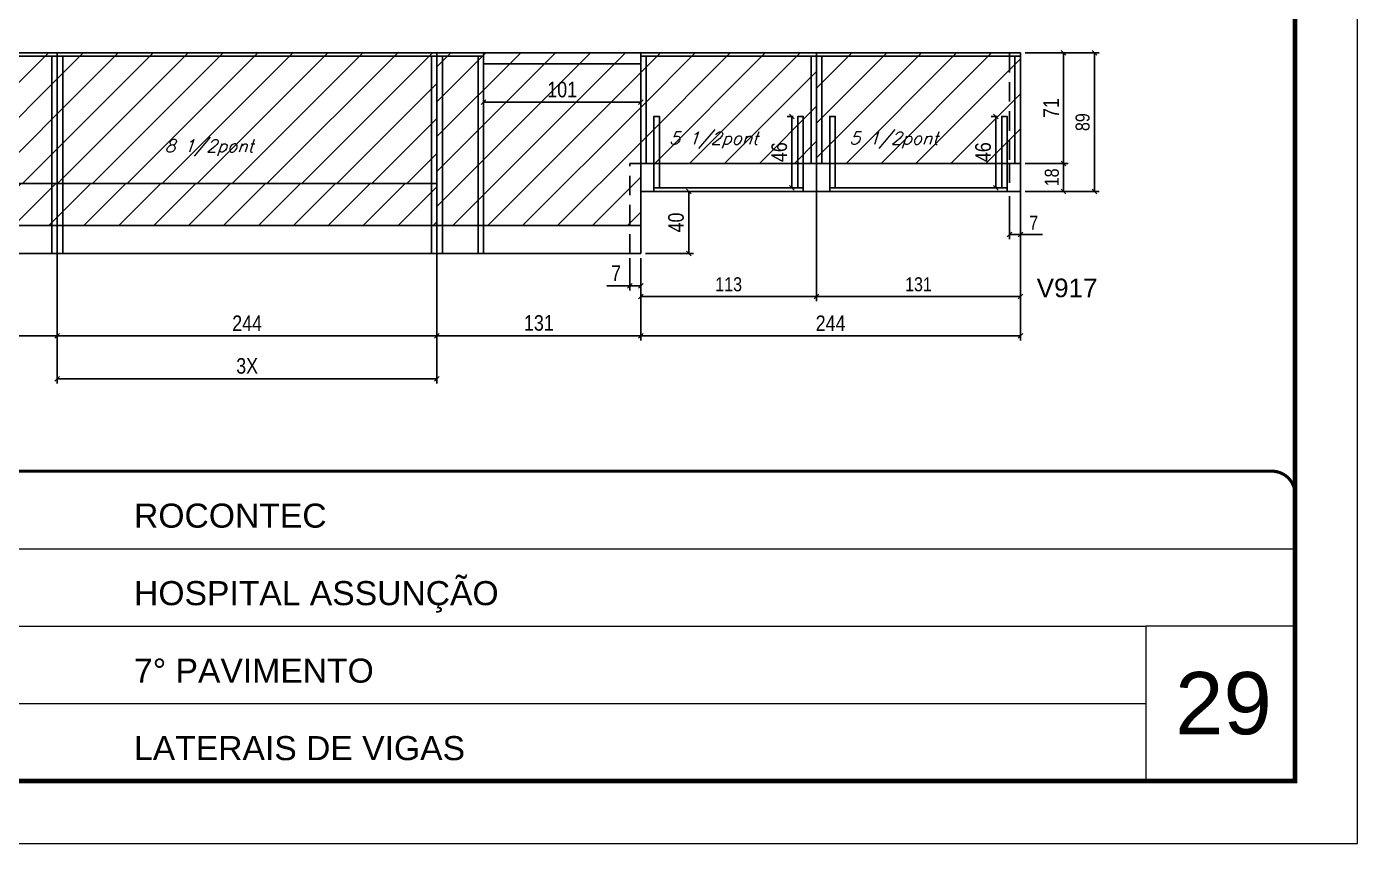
# Model space of a CAD drawing. Extents: x -20960 to -5926, y -2106 to 21915.
# Drawn here: x -11577 to -10722, y 12825 to 13350 of the extents above; entities that cross this region are included whole.
import ezdxf

# ---------------------------------------------------------------- set-up
doc = ezdxf.new("R2010")
doc.units = 0
for name, pattern in [('CONTINUO', [0]), ('DASHED', [0.75, 0.5, -0.25]), ('HIDDEN', [0.375, 0.25, -0.125])]:
    doc.linetypes.add(name, pattern=pattern)
for name, color, linetype in [('5', 5, 'Continuous'), ('COTA', 241, 'Continuous'), ('Painéis', 200, 'Continuous'), ('Reaproveitamento', 251, 'Continuous'), ('SARR_2.2x7', 40, 'Continuous'), ('SARR_3.5x7', 81, 'Continuous'), ('texto', 7, 'Continuous')]:
    doc.layers.add(name, color=color, linetype=linetype)
for name, color, linetype, lineweight in [('CARIMBO', 255, 'Continuous', 9), ('Folhas', 255, 'Continuous', 9), ('SARRAFO DE PRESSAO', 251, 'DASHED', 9)]:
    doc.layers.add(name, color=color, linetype=linetype, lineweight=lineweight)
doc.styles.add('ARIAL', font='arial.ttf')
doc.styles.add('COTA TECNICA', font='techl___.ttf', dxfattribs={"height": 10})
doc.styles.add('COTA TECNICA-50', font='techl___.ttf', dxfattribs={"height": 9})
doc.styles.add('Romans', font='romans.shx')
doc.styles.get("Standard").update_dxf_attribs({"font": 'arial.ttf'})
doc.dimstyles.new('COTA PAINEL-50', dxfattribs={"dimtxt": 9, "dimasz": 3, "dimexe": 3, "dimexo": 3, "dimgap": 3, "dimtad": 1, "dimdec": 1, "dimzin": 12, "dimdsep": 46, "dimtxsty": 'COTA TECNICA-50', "dimblk1": 'OBLIQUE', "dimblk2": 'OBLIQUE', "dimsah": 1, "dimcen": 0.9, "dimclrd": 4, "dimclre": 4, "dimclrt": 240, "dimadec": 1, "dimazin": 3, "dimtfac": 1, "dimtdec": 1, "dimtmove": 0, "dimatfit": 3, "dimfxl": 1, "dimtolj": 1, "dimtzin": 12, "dimarcsym": 0})
doc.dimstyles.new('PAINEL', dxfattribs={"dimtxt": 10, "dimasz": 3, "dimexe": 3, "dimexo": 3, "dimgap": 3, "dimtad": 1, "dimdec": 1, "dimzin": 12, "dimdsep": 46, "dimtxsty": 'COTA TECNICA', "dimblk1": 'OBLIQUE', "dimblk2": 'OBLIQUE', "dimsah": 1, "dimcen": 0.9, "dimclrd": 4, "dimclre": 4, "dimclrt": 240, "dimadec": 1, "dimazin": 3, "dimtfac": 1, "dimtdec": 1, "dimtmove": 0, "dimatfit": 3, "dimfxl": 1, "dimtolj": 1, "dimtzin": 12, "dimarcsym": 0})
pattern_1 = [(45, (-1530.62, -3462.31), (-11.22532, 11.22532), [])]
pattern_2 = [(45, (-3156.5, -1148.575), (-11.22532, 11.22532), [])]

# ---------------------------------------------------------------- blocks, each defined once
blk = doc.blocks.new('9999999999')
at = {"color": 30, "linetype": 'CONTINUO'}
for p, q in [((98564.56, 34379.64), (99583.98, 34379.64)), ((98564.56, 34329.83), (99487.98, 34329.83)), ((99583.98, 34329.83), (99487.98, 34329.83)), ((99487.98, 34329.83), (99487.98, 34230.21)), ((98564.56, 34280.02), (99487.98, 34280.02))]:
    blk.add_line(p, q, dxfattribs=at)
at = {"color": 30, "linetype": 'CONTINUO', "const_width": 2}
blk.add_lwpolyline([(99583.98, 34230.21), (99583.98, 34414.45, 0.414214), (99568.98, 34429.45), (98228.98, 34429.45, 0.414214), (98213.98, 34414.45), (98213.98, 34245.21, 0.414214), (98228.98, 34230.21), (99583.98, 34230.21)], format="xyb", dxfattribs=at)
at = {"layer": 'Folhas'}
blk.add_lwpolyline([(98138.98, 34190.21), (99623.98, 34190.21), (99623.98, 35240.21), (98138.98, 35240.21)], close=True, dxfattribs=at)
at = {"layer": 'Folhas', "color": 30, "const_width": 3}
blk.add_lwpolyline([(98213.98, 34230.21), (99583.98, 34230.21), (99583.98, 35200.21), (98213.98, 35200.21)], close=True, dxfattribs=at)
at = {"color": 7, "linetype": 'Continuous', "ltscale": 5, "style": 'ARIAL'}
for s, height, p in [('ROCONTEC', 15.483, (98837.68, 34393.13)), ('HOSPITAL ASSUNÇÃO', 15.4829, (98837.68, 34343.32)), ('7° PAVIMENTO', 15.4829, (98837.68, 34293.51)), ('LATERAIS DE VIGAS', 15.4829, (98837.68, 34243.7))]:
    blk.add_text(s, height=height, dxfattribs=at).set_placement(p)
blk = doc.blocks.new('_Oblique')
at = {"color": 0, "linetype": 'ByBlock', "lineweight": -2}
blk.add_line((-0.5, -0.5), (0.5, 0.5), dxfattribs=at)
blk = doc.blocks.new('*D850')
at = {"layer": 'COTA', "color": 4, "lineweight": -2, "ltscale": 25, "transparency": 16777216}
for p, q in [((-11557.62, 13219.47), (-11557.62, 13121.01)), ((-11313.62, 13219.47), (-11313.62, 13121.01)), ((-11557.62, 13124.01), (-11313.62, 13124.01))]:
    blk.add_line(p, q, dxfattribs=at)
at = {"layer": 'Defpoints', "color": 0, "ltscale": 25, "transparency": 16777216}
for p in [(-11557.62, 13222.47), (-11313.62, 13222.47), (-11313.62, 13124.01)]:
    blk.add_point(p, dxfattribs=at)
at = {"layer": 'COTA', "color": 4, "lineweight": -2, "ltscale": 25, "transparency": 16777216, "xscale": 3, "yscale": 3, "zscale": 3, "rotation": 180}
blk.add_blockref('_Oblique', (-11557.62, 13124.01), dxfattribs=at)
at = {"layer": 'COTA', "color": 4, "lineweight": -2, "ltscale": 25, "transparency": 16777216, "xscale": 3, "yscale": 3, "zscale": 3}
blk.add_blockref('_Oblique', (-11313.62, 13124.01), dxfattribs=at)
at = {"layer": 'COTA', "color": 240, "ltscale": 25, "transparency": 16777216, "insert": (-11435.62, 13132.23), "char_height": 10, "attachment_point": 5, "style": 'COTA TECNICA'}
blk.add_mtext('\\A1;3X', dxfattribs=at)
blk = doc.blocks.new('*D851')
at = {"layer": 'COTA', "color": 4, "lineweight": -2, "ltscale": 25, "transparency": 16777216}
for p, q in [((-11801.62, 13219.47), (-11801.62, 13148.62)), ((-11557.62, 13219.47), (-11557.62, 13148.62)), ((-11801.62, 13151.62), (-11557.62, 13151.62))]:
    blk.add_line(p, q, dxfattribs=at)
at = {"layer": 'Defpoints', "color": 0, "ltscale": 25, "transparency": 16777216}
for p in [(-11801.62, 13222.47), (-11557.62, 13222.47), (-11557.62, 13151.62)]:
    blk.add_point(p, dxfattribs=at)
at = {"layer": 'COTA', "color": 4, "lineweight": -2, "ltscale": 25, "transparency": 16777216, "xscale": 3, "yscale": 3, "zscale": 3, "rotation": 180}
blk.add_blockref('_Oblique', (-11801.62, 13151.62), dxfattribs=at)
at = {"layer": 'COTA', "color": 4, "lineweight": -2, "ltscale": 25, "transparency": 16777216, "xscale": 3, "yscale": 3, "zscale": 3}
blk.add_blockref('_Oblique', (-11557.62, 13151.62), dxfattribs=at)
at = {"layer": 'COTA', "color": 240, "ltscale": 25, "transparency": 16777216, "insert": (-11679.62, 13159.7), "char_height": 10, "attachment_point": 5, "style": 'COTA TECNICA'}
blk.add_mtext('\\A1;244', dxfattribs=at)
blk = doc.blocks.new('*D852')
at = {"layer": 'COTA', "color": 4, "lineweight": -2, "ltscale": 25, "transparency": 16777216}
for p, q in [((-11557.62, 13219.47), (-11557.62, 13148.62)), ((-11313.62, 13219.47), (-11313.62, 13148.62)), ((-11557.62, 13151.62), (-11313.62, 13151.62))]:
    blk.add_line(p, q, dxfattribs=at)
at = {"layer": 'Defpoints', "color": 0, "ltscale": 25, "transparency": 16777216}
for p in [(-11557.62, 13222.47), (-11313.62, 13222.47), (-11313.62, 13151.62)]:
    blk.add_point(p, dxfattribs=at)
at = {"layer": 'COTA', "color": 4, "lineweight": -2, "ltscale": 25, "transparency": 16777216, "xscale": 3, "yscale": 3, "zscale": 3, "rotation": 180}
blk.add_blockref('_Oblique', (-11557.62, 13151.62), dxfattribs=at)
at = {"layer": 'COTA', "color": 4, "lineweight": -2, "ltscale": 25, "transparency": 16777216, "xscale": 3, "yscale": 3, "zscale": 3}
blk.add_blockref('_Oblique', (-11313.62, 13151.62), dxfattribs=at)
at = {"layer": 'COTA', "color": 240, "ltscale": 25, "transparency": 16777216, "insert": (-11435.62, 13159.7), "char_height": 10, "attachment_point": 5, "style": 'COTA TECNICA'}
blk.add_mtext('\\A1;244', dxfattribs=at)
blk = doc.blocks.new('*D836')
at = {"layer": 'COTA', "color": 4, "lineweight": -2, "ltscale": 25, "transparency": 16777216}
for p, q in [((-11313.62, 13219.47), (-11313.62, 13148.62)), ((-11182.62, 13201.47), (-11182.62, 13148.62)), ((-11313.62, 13151.62), (-11182.62, 13151.62))]:
    blk.add_line(p, q, dxfattribs=at)
at = {"layer": 'Defpoints', "color": 0, "ltscale": 25, "transparency": 16777216}
for p in [(-11313.62, 13222.47), (-11182.62, 13204.47), (-11182.62, 13151.62)]:
    blk.add_point(p, dxfattribs=at)
at = {"layer": 'COTA', "color": 4, "lineweight": -2, "ltscale": 25, "transparency": 16777216, "xscale": 3, "yscale": 3, "zscale": 3, "rotation": 180}
blk.add_blockref('_Oblique', (-11313.62, 13151.62), dxfattribs=at)
at = {"layer": 'COTA', "color": 4, "lineweight": -2, "ltscale": 25, "transparency": 16777216, "xscale": 3, "yscale": 3, "zscale": 3}
blk.add_blockref('_Oblique', (-11182.62, 13151.62), dxfattribs=at)
at = {"layer": 'COTA', "color": 240, "ltscale": 25, "transparency": 16777216, "insert": (-11248.12, 13159.84), "char_height": 10, "attachment_point": 5, "style": 'COTA TECNICA'}
blk.add_mtext('\\A1;131', dxfattribs=at)
blk = doc.blocks.new('*D853')
at = {"layer": 'COTA', "color": 4, "lineweight": -2, "ltscale": 25, "transparency": 16777216}
for p, q in [((-10938.62, 13259.47), (-10938.62, 13148.62)), ((-11182.62, 13201.47), (-11182.62, 13148.62)), ((-11182.62, 13151.62), (-10938.62, 13151.62))]:
    blk.add_line(p, q, dxfattribs=at)
at = {"layer": 'Defpoints', "color": 0, "ltscale": 25, "transparency": 16777216}
for p in [(-10938.62, 13262.47), (-11182.62, 13204.47), (-10938.62, 13151.62)]:
    blk.add_point(p, dxfattribs=at)
at = {"layer": 'COTA', "color": 4, "lineweight": -2, "ltscale": 25, "transparency": 16777216, "xscale": 3, "yscale": 3, "zscale": 3, "rotation": 180}
blk.add_blockref('_Oblique', (-11182.62, 13151.62), dxfattribs=at)
at = {"layer": 'COTA', "color": 4, "lineweight": -2, "ltscale": 25, "transparency": 16777216, "xscale": 3, "yscale": 3, "zscale": 3}
blk.add_blockref('_Oblique', (-10938.62, 13151.62), dxfattribs=at)
at = {"layer": 'COTA', "color": 240, "ltscale": 25, "transparency": 16777216, "insert": (-11060.62, 13159.7), "char_height": 10, "attachment_point": 5, "style": 'COTA TECNICA'}
blk.add_mtext('\\A1;244', dxfattribs=at)
blk = doc.blocks.new('*D854')
at = {"layer": 'COTA', "color": 4, "lineweight": -2, "ltscale": 25, "transparency": 16777216}
for p, q in [((-11179.62, 13244.47), (-11148.8, 13244.47)), ((-11151.8, 13204.47), (-11151.8, 13244.47)), ((-11179.62, 13204.47), (-11148.8, 13204.47))]:
    blk.add_line(p, q, dxfattribs=at)
at = {"layer": 'Defpoints', "color": 0, "ltscale": 25, "transparency": 16777216}
for p in [(-11182.62, 13244.47), (-11151.8, 13244.47), (-11182.62, 13204.47)]:
    blk.add_point(p, dxfattribs=at)
at = {"layer": 'COTA', "color": 4, "lineweight": -2, "ltscale": 25, "transparency": 16777216, "xscale": 3, "yscale": 3, "zscale": 3}
for p, rotation in [((-11151.8, 13244.47), 90), ((-11151.8, 13204.47), 270)]:
    blk.add_blockref('_Oblique', p, dxfattribs=dict(at, rotation=rotation))
at = {"layer": 'COTA', "color": 240, "ltscale": 25, "transparency": 16777216, "insert": (-11159.9, 13224.47), "char_height": 10, "attachment_point": 5, "rotation": 90, "style": 'COTA TECNICA'}
blk.add_mtext('\\A1;40', dxfattribs=at)
blk = doc.blocks.new('*D855')
at = {"layer": 'COTA', "color": 4, "lineweight": -2, "ltscale": 25, "transparency": 16777216}
for p, q in [((-10935.62, 13333.47), (-10907.79, 13333.47)), ((-10910.79, 13262.47), (-10910.79, 13333.47)), ((-10935.62, 13262.47), (-10907.79, 13262.47))]:
    blk.add_line(p, q, dxfattribs=at)
at = {"layer": 'Defpoints', "color": 0, "ltscale": 25, "transparency": 16777216}
for p in [(-10938.62, 13333.47), (-10910.79, 13333.47), (-10938.62, 13262.47)]:
    blk.add_point(p, dxfattribs=at)
at = {"layer": 'COTA', "color": 4, "lineweight": -2, "ltscale": 25, "transparency": 16777216, "xscale": 3, "yscale": 3, "zscale": 3}
for p, rotation in [((-10910.79, 13333.47), 90), ((-10910.79, 13262.47), 270)]:
    blk.add_blockref('_Oblique', p, dxfattribs=dict(at, rotation=rotation))
at = {"layer": 'COTA', "color": 240, "ltscale": 25, "transparency": 16777216, "insert": (-10918.86, 13297.97), "char_height": 10, "attachment_point": 5, "rotation": 90, "style": 'COTA TECNICA'}
blk.add_mtext('\\A1;71', dxfattribs=at)
blk = doc.blocks.new('*D856')
at = {"layer": 'COTA', "color": 4, "lineweight": -2, "ltscale": 25, "transparency": 16777216}
for p, q in [((-11189.62, 13201.47), (-11189.62, 13180.77)), ((-11182.62, 13195.51), (-11182.62, 13180.77)), ((-11189.62, 13183.77), (-11204.35, 13183.77)), ((-11182.62, 13183.77), (-11189.62, 13183.77))]:
    blk.add_line(p, q, dxfattribs=at)
at = {"layer": 'Defpoints', "color": 0, "ltscale": 25, "transparency": 16777216}
for p in [(-11189.62, 13204.47), (-11182.62, 13198.51), (-11189.62, 13183.77)]:
    blk.add_point(p, dxfattribs=at)
at = {"layer": 'COTA', "color": 4, "lineweight": -2, "ltscale": 25, "transparency": 16777216, "xscale": 3, "yscale": 3, "zscale": 3, "rotation": 180}
blk.add_blockref('_Oblique', (-11189.62, 13183.77), dxfattribs=at)
at = {"layer": 'COTA', "color": 4, "lineweight": -2, "ltscale": 25, "transparency": 16777216, "xscale": 3, "yscale": 3, "zscale": 3}
blk.add_blockref('_Oblique', (-11182.62, 13183.77), dxfattribs=at)
at = {"layer": 'COTA', "color": 240, "ltscale": 25, "transparency": 16777216, "insert": (-11198.49, 13191.85), "char_height": 10, "attachment_point": 5, "style": 'COTA TECNICA'}
blk.add_mtext('\\A1;7', dxfattribs=at)
blk = doc.blocks.new('*D857')
at = {"layer": 'COTA', "color": 4, "lineweight": -2, "ltscale": 25, "transparency": 16777216}
for p, q in [((-11283.62, 13323.47), (-11283.62, 13298.74)), ((-11182.62, 13323.47), (-11182.62, 13298.74)), ((-11283.62, 13301.74), (-11182.62, 13301.74))]:
    blk.add_line(p, q, dxfattribs=at)
at = {"layer": 'Defpoints', "color": 0, "ltscale": 25, "transparency": 16777216}
for p in [(-11283.62, 13326.47), (-11182.62, 13326.47), (-11182.62, 13301.74)]:
    blk.add_point(p, dxfattribs=at)
at = {"layer": 'COTA', "color": 4, "lineweight": -2, "ltscale": 25, "transparency": 16777216, "xscale": 3, "yscale": 3, "zscale": 3, "rotation": 180}
blk.add_blockref('_Oblique', (-11283.62, 13301.74), dxfattribs=at)
at = {"layer": 'COTA', "color": 4, "lineweight": -2, "ltscale": 25, "transparency": 16777216, "xscale": 3, "yscale": 3, "zscale": 3}
blk.add_blockref('_Oblique', (-11182.62, 13301.74), dxfattribs=at)
at = {"layer": 'COTA', "color": 240, "ltscale": 25, "transparency": 16777216, "insert": (-11233.12, 13309.84), "char_height": 10, "attachment_point": 5, "style": 'COTA TECNICA'}
blk.add_mtext('\\A1;101', dxfattribs=at)
blk = doc.blocks.new('*D861')
at = {"layer": 'COTA', "color": 4, "lineweight": -2, "transparency": 16777216}
for p, q in [((-11069.62, 13259.47), (-11069.62, 13173.98)), ((-11182.62, 13201.47), (-11182.62, 13173.98)), ((-11182.62, 13176.98), (-11069.62, 13176.98))]:
    blk.add_line(p, q, dxfattribs=at)
at = {"layer": 'Defpoints', "color": 0, "transparency": 16777216}
for p in [(-11069.62, 13262.47), (-11182.62, 13204.47), (-11069.62, 13176.98)]:
    blk.add_point(p, dxfattribs=at)
at = {"layer": 'COTA', "color": 4, "lineweight": -2, "transparency": 16777216, "xscale": 3, "yscale": 3, "zscale": 3, "rotation": 180}
blk.add_blockref('_Oblique', (-11182.62, 13176.98), dxfattribs=at)
at = {"layer": 'COTA', "color": 4, "lineweight": -2, "transparency": 16777216, "xscale": 3, "yscale": 3, "zscale": 3}
blk.add_blockref('_Oblique', (-11069.62, 13176.98), dxfattribs=at)
at = {"layer": 'COTA', "color": 240, "transparency": 16777216, "insert": (-11126.12, 13184.68), "char_height": 9, "attachment_point": 5, "style": 'COTA TECNICA-50'}
blk.add_mtext('\\A1;113', dxfattribs=at)
blk = doc.blocks.new('*D862')
at = {"layer": 'COTA', "color": 4, "lineweight": -2, "transparency": 16777216}
for p, q in [((-11069.62, 13259.47), (-11069.62, 13173.98)), ((-10938.62, 13259.47), (-10938.62, 13173.98)), ((-11069.62, 13176.98), (-10938.62, 13176.98))]:
    blk.add_line(p, q, dxfattribs=at)
at = {"layer": 'Defpoints', "color": 0, "transparency": 16777216}
for p in [(-11069.62, 13262.47), (-10938.62, 13262.47), (-10938.62, 13176.98)]:
    blk.add_point(p, dxfattribs=at)
at = {"layer": 'COTA', "color": 4, "lineweight": -2, "transparency": 16777216, "xscale": 3, "yscale": 3, "zscale": 3, "rotation": 180}
blk.add_blockref('_Oblique', (-11069.62, 13176.98), dxfattribs=at)
at = {"layer": 'COTA', "color": 4, "lineweight": -2, "transparency": 16777216, "xscale": 3, "yscale": 3, "zscale": 3}
blk.add_blockref('_Oblique', (-10938.62, 13176.98), dxfattribs=at)
at = {"layer": 'COTA', "color": 240, "transparency": 16777216, "insert": (-11004.12, 13184.68), "char_height": 9, "attachment_point": 5, "style": 'COTA TECNICA-50'}
blk.add_mtext('\\A1;131', dxfattribs=at)
blk = doc.blocks.new('*D877')
at = {"layer": 'COTA', "color": 4, "lineweight": -2, "transparency": 16777216}
for p, q in [((-10935.62, 13262.47), (-10907.79, 13262.47)), ((-10910.79, 13244.47), (-10910.79, 13262.47)), ((-10935.62, 13244.47), (-10907.79, 13244.47))]:
    blk.add_line(p, q, dxfattribs=at)
at = {"layer": 'Defpoints', "color": 0, "transparency": 16777216}
for p in [(-10938.62, 13262.47), (-10910.79, 13262.47), (-10938.62, 13244.47)]:
    blk.add_point(p, dxfattribs=at)
at = {"layer": 'COTA', "color": 4, "lineweight": -2, "transparency": 16777216, "xscale": 3, "yscale": 3, "zscale": 3}
for p, rotation in [((-10910.79, 13262.47), 90), ((-10910.79, 13244.47), 270)]:
    blk.add_blockref('_Oblique', p, dxfattribs=dict(at, rotation=rotation))
at = {"layer": 'COTA', "color": 240, "transparency": 16777216, "insert": (-10918.37, 13253.47), "char_height": 9, "attachment_point": 5, "rotation": 90, "style": 'COTA TECNICA-50'}
blk.add_mtext('\\A1;18', dxfattribs=at)
blk = doc.blocks.new('*D878')
at = {"layer": 'COTA', "color": 4, "lineweight": -2, "ltscale": 25, "transparency": 16777216}
for p, q in [((-11084.62, 13292.67), (-11088.45, 13292.67)), ((-11085.45, 13292.67), (-11085.45, 13246.67)), ((-11084.62, 13246.67), (-11088.45, 13246.67))]:
    blk.add_line(p, q, dxfattribs=at)
at = {"layer": 'Defpoints', "color": 0, "ltscale": 25, "transparency": 16777216}
for p in [(-11081.62, 13292.67), (-11085.45, 13246.67), (-11081.62, 13246.67)]:
    blk.add_point(p, dxfattribs=at)
at = {"layer": 'COTA', "color": 4, "lineweight": -2, "ltscale": 25, "transparency": 16777216, "xscale": 3, "yscale": 3, "zscale": 3}
for p, rotation in [((-11085.45, 13292.67), 90), ((-11085.45, 13246.67), 270)]:
    blk.add_blockref('_Oblique', p, dxfattribs=dict(at, rotation=rotation))
at = {"layer": 'COTA', "color": 240, "ltscale": 25, "transparency": 16777216, "insert": (-11093.55, 13269.67), "char_height": 10, "attachment_point": 5, "rotation": 90, "style": 'COTA TECNICA'}
blk.add_mtext('\\A1;46', dxfattribs=at)
blk = doc.blocks.new('*D879')
at = {"layer": 'COTA', "color": 4, "lineweight": -2, "ltscale": 25, "transparency": 16777216}
for p, q in [((-10953.62, 13292.67), (-10957.45, 13292.67)), ((-10954.45, 13292.67), (-10954.45, 13246.67)), ((-10953.62, 13246.67), (-10957.45, 13246.67))]:
    blk.add_line(p, q, dxfattribs=at)
at = {"layer": 'Defpoints', "color": 0, "ltscale": 25, "transparency": 16777216}
for p in [(-10950.62, 13292.67), (-10954.45, 13246.67), (-10950.62, 13246.67)]:
    blk.add_point(p, dxfattribs=at)
at = {"layer": 'COTA', "color": 4, "lineweight": -2, "ltscale": 25, "transparency": 16777216, "xscale": 3, "yscale": 3, "zscale": 3}
for p, rotation in [((-10954.45, 13292.67), 90), ((-10954.45, 13246.67), 270)]:
    blk.add_blockref('_Oblique', p, dxfattribs=dict(at, rotation=rotation))
at = {"layer": 'COTA', "color": 240, "ltscale": 25, "transparency": 16777216, "insert": (-10962.55, 13269.67), "char_height": 10, "attachment_point": 5, "rotation": 90, "style": 'COTA TECNICA'}
blk.add_mtext('\\A1;46', dxfattribs=at)
blk = doc.blocks.new('*D880')
at = {"layer": 'COTA', "color": 4, "lineweight": -2, "transparency": 16777216}
for p, q in [((-10935.62, 13333.47), (-10887.99, 13333.47)), ((-10890.99, 13244.47), (-10890.99, 13333.47)), ((-10935.62, 13244.47), (-10887.99, 13244.47))]:
    blk.add_line(p, q, dxfattribs=at)
at = {"layer": 'Defpoints', "color": 0, "transparency": 16777216}
for p in [(-10938.62, 13333.47), (-10890.99, 13333.47), (-10938.62, 13244.47)]:
    blk.add_point(p, dxfattribs=at)
at = {"layer": 'COTA', "color": 4, "lineweight": -2, "transparency": 16777216, "xscale": 3, "yscale": 3, "zscale": 3}
for p, rotation in [((-10890.99, 13333.47), 90), ((-10890.99, 13244.47), 270)]:
    blk.add_blockref('_Oblique', p, dxfattribs=dict(at, rotation=rotation))
at = {"layer": 'COTA', "color": 240, "transparency": 16777216, "insert": (-10898.58, 13288.97), "char_height": 9, "attachment_point": 5, "rotation": 90, "style": 'COTA TECNICA-50'}
blk.add_mtext('\\A1;89', dxfattribs=at)
blk = doc.blocks.new('*D881')
at = {"layer": 'COTA', "color": 4, "lineweight": -2, "transparency": 16777216}
for p, q in [((-10945.62, 13241.47), (-10945.62, 13213.72)), ((-10938.62, 13241.47), (-10938.62, 13213.72)), ((-10945.62, 13216.72), (-10938.62, 13216.72)), ((-10938.62, 13216.72), (-10924.47, 13216.72))]:
    blk.add_line(p, q, dxfattribs=at)
at = {"layer": 'Defpoints', "color": 0, "transparency": 16777216}
for p in [(-10945.62, 13244.47), (-10938.62, 13244.47), (-10938.62, 13216.72)]:
    blk.add_point(p, dxfattribs=at)
at = {"layer": 'COTA', "color": 4, "lineweight": -2, "transparency": 16777216, "xscale": 3, "yscale": 3, "zscale": 3, "rotation": 180}
blk.add_blockref('_Oblique', (-10945.62, 13216.72), dxfattribs=at)
at = {"layer": 'COTA', "color": 4, "lineweight": -2, "transparency": 16777216, "xscale": 3, "yscale": 3, "zscale": 3}
blk.add_blockref('_Oblique', (-10938.62, 13216.72), dxfattribs=at)
at = {"layer": 'COTA', "color": 240, "transparency": 16777216, "insert": (-10930.04, 13224.29), "char_height": 9, "attachment_point": 5, "style": 'COTA TECNICA-50'}
blk.add_mtext('\\A1;7', dxfattribs=at)

msp = doc.modelspace()

# ---------------------------------------------------------------- hatches: boundary and pattern name
at = {"layer": 'Reaproveitamento'}
h = msp.add_hatch(dxfattribs=at)
h.set_pattern_fill('ANSI31', color=256, scale=5)
h.set_pattern_definition(pattern_1)
h.paths.add_polyline_path([(-11557.62, 13249.47), (-11557.62, 13333.47), (-11801.62, 13333.47), (-11801.62, 13249.47)])
h = msp.add_hatch(dxfattribs=at)
h.set_pattern_fill('ANSI31', color=256, scale=5)
h.set_pattern_definition(pattern_1)
h.paths.add_polyline_path([(-11313.62, 13249.47), (-11313.62, 13333.47), (-11557.62, 13333.47), (-11557.62, 13249.47)])
at = {"layer": 'Reaproveitamento', "transparency": 33554684}
h = msp.add_hatch(dxfattribs=at)
h.set_pattern_fill('ANSI31', color=256, scale=5)
h.set_pattern_definition(pattern_2)
h.paths.add_polyline_path([(-11182.62, 13222.47), (-11182.62, 13262.47), (-11182.62, 13333.47), (-11313.62, 13333.47), (-11313.62, 13222.47)])
h = msp.add_hatch(dxfattribs=at)
h.set_pattern_fill('ANSI31', color=256, scale=5)
h.set_pattern_definition(pattern_2)
h.paths.add_polyline_path([(-11182.62, 13333.47), (-11182.62, 13262.47), (-11069.62, 13262.47), (-11069.62, 13333.47)])
at = {"layer": 'Reaproveitamento'}
h = msp.add_hatch(dxfattribs=at)
h.set_pattern_fill('ANSI31', color=256, scale=5)
h.set_pattern_definition(pattern_1)
h.paths.add_polyline_path([(-11069.62, 13333.47), (-11069.62, 13262.47), (-10938.62, 13262.47), (-10938.62, 13333.47)])
at = {"layer": 'Reaproveitamento', "transparency": 33554684}
h = msp.add_hatch(dxfattribs=at)
h.set_pattern_fill('ANSI31', color=256, scale=5)
h.paths.add_polyline_path([(-11801.62, 13249.47), (-11801.62, 13222.47), (-11557.62, 13222.47), (-11557.62, 13249.47)])
h = msp.add_hatch(dxfattribs=at)
h.set_pattern_fill('ANSI31', color=256, scale=5)
h.paths.add_polyline_path([(-11313.62, 13222.47), (-11313.62, 13249.47), (-11557.62, 13249.47), (-11557.62, 13222.47)])

# ---------------------------------------------------------------- linework, layer by layer
at = {"layer": 'Painéis', "ltscale": 25}
for p, q in [((-10938.62, 13333.47), (-11801.62, 13333.47)), ((-11557.62, 13333.47), (-11557.62, 13204.47)), ((-11313.62, 13333.47), (-11313.62, 13204.47)), ((-11182.62, 13333.47), (-11182.62, 13244.47)), ((-11069.62, 13333.47), (-11069.62, 13244.47)), ((-10938.62, 13244.47), (-10938.62, 13333.47)), ((-10938.62, 13262.47), (-11182.62, 13262.47)), ((-10938.62, 13262.47), (-11182.62, 13262.47)), ((-11313.62, 13249.47), (-11801.62, 13249.47)), ((-11182.62, 13204.47), (-11182.62, 13244.47)), ((-10938.62, 13244.47), (-11182.62, 13244.47)), ((-11801.62, 13222.47), (-11182.62, 13222.47)), ((-11313.62, 13222.47), (-11182.62, 13222.47)), ((-11801.62, 13204.47), (-11182.62, 13204.47))]:
    msp.add_line(p, q, dxfattribs=at)
at = {"layer": 'SARR_2.2x7', "linetype": 'Continuous'}
for p, q in [((-11557.62, 13331.27), (-11786.62, 13331.27)), ((-11557.62, 13331.27), (-11313.62, 13331.27)), ((-11283.62, 13331.27), (-11313.62, 13331.27)), ((-11182.62, 13326.47), (-11283.62, 13326.47)), ((-11069.62, 13331.27), (-11182.62, 13331.27)), ((-10938.62, 13331.27), (-11069.62, 13331.27))]:
    msp.add_line(p, q, dxfattribs=at)
at = {"layer": 'SARR_2.2x7', "linetype": 'HIDDEN', "ltscale": 50}
for p, q in [((-10945.62, 13333.47), (-10945.62, 13262.47)), ((-11189.62, 13204.47), (-11189.62, 13262.47)), ((-11189.62, 13262.47), (-11182.62, 13262.47)), ((-10945.62, 13262.47), (-10945.62, 13244.47))]:
    msp.add_line(p, q, dxfattribs=at)
at = {"layer": 'SARR_2.2x7', "linetype": 'Continuous', "ltscale": 50}
for p, q in [((-11174.12, 13246.67), (-11078.12, 13246.67)), ((-11061.12, 13246.67), (-10947.12, 13246.67))]:
    msp.add_line(p, q, dxfattribs=at)
at = {"layer": 'SARR_3.5x7'}
for p, q in [((-11561.15, 13331.27), (-11561.15, 13204.47)), ((-11557.62, 13331.27), (-11557.62, 13204.47)), ((-11554.1, 13331.27), (-11554.1, 13204.47)), ((-11317.12, 13331.27), (-11317.12, 13204.47)), ((-11313.62, 13333.47), (-11313.62, 13222.47)), ((-11313.62, 13331.27), (-11313.62, 13204.47)), ((-11310.12, 13331.27), (-11310.12, 13204.47)), ((-11287.12, 13331.27), (-11287.12, 13204.47)), ((-11283.62, 13333.47), (-11283.62, 13204.47)), ((-11182.62, 13333.47), (-11182.62, 13244.47)), ((-11179.12, 13331.27), (-11179.12, 13262.47)), ((-11073.12, 13331.27), (-11073.12, 13262.47)), ((-11069.62, 13331.27), (-11069.62, 13262.47)), ((-11066.12, 13331.27), (-11066.12, 13262.47)), ((-10942.12, 13331.27), (-10942.12, 13262.47)), ((-10938.62, 13333.47), (-10938.62, 13262.47)), ((-11554.1, 13204.47), (-11561.15, 13204.47)), ((-11310.12, 13204.47), (-11317.12, 13204.47)), ((-11283.62, 13204.47), (-11287.12, 13204.47))]:
    msp.add_line(p, q, dxfattribs=at)
for points in [[(-11170.62, 13246.67), (-11170.62, 13292.67), (-11174.12, 13292.67), (-11174.12, 13244.47)], [(-11081.62, 13246.67), (-11081.62, 13292.67), (-11078.12, 13292.67), (-11078.12, 13244.47)], [(-11057.62, 13246.67), (-11057.62, 13292.67), (-11061.12, 13292.67), (-11061.12, 13244.47)], [(-10950.62, 13246.67), (-10950.62, 13292.67), (-10947.12, 13292.67), (-10947.12, 13244.47)]]:
    msp.add_lwpolyline(points, dxfattribs=at)

# ---------------------------------------------------------------- block references
at = {"layer": 'SARRAFO DE PRESSAO', "color": 6, "linetype": 'ByBlock'}
msp.add_blockref('9999999999', (-110345.98, -21364.84), dxfattribs=at)

# ---------------------------------------------------------------- texts
at = {"layer": '5', "linetype": 'Continuous'}
msp.add_text('V917', height=12, rotation=0.00004, dxfattribs=at).set_placement((-10928.14, 13176.42))
at = {"layer": 'CARIMBO', "style": 'ARIAL'}
msp.add_text('29', height=40, dxfattribs=at).set_placement((-10839.14, 12895.51))
at = {"layer": 'texto', "color": 2, "char_height": 8, "attachment_point": 5, "style": 'Romans'}
for s, insert in [('{\\Q19;\\C256;5 1/2pont}', (-11135.76, 13277.36)), ('{\\Q19;\\C256;5 1/2pont}', (-11019.94, 13277.36)), ('{\\Q19;\\C256;8 1/2pont}', (-11460.09, 13272.41))]:
    msp.add_mtext(s, dxfattribs=dict(at, insert=insert))

# ---------------------------------------------------------------- dimensions: what is measured, and where the dimension line sits
at = {"layer": 'COTA', "ltscale": 25}
for base, p1, p2, picture, middle in [((-11182.62, 13301.74), (-11283.62, 13326.47), (-11182.62, 13326.47), '*D857', (-11233.12, 13309.84)), ((-11557.62, 13151.62), (-11801.62, 13222.47), (-11557.62, 13222.47), '*D851', (-11679.62, 13159.7)), ((-11189.62, 13183.77), (-11182.62, 13198.51), (-11189.62, 13204.47), '*D856', (-11198.49, 13191.85))]:
    dim = msp.add_linear_dim(base=base, p1=p1, p2=p2, dimstyle='PAINEL', dxfattribs=at)
    dim.commit()
    dim.dimension.update_dxf_attribs({"geometry": picture, "text_midpoint": middle})
for base, p1, p2, picture, middle in [((-10910.79, 13333.47), (-10938.62, 13262.47), (-10938.62, 13333.47), '*D855', (-10918.86, 13297.97)), ((-11085.45, 13246.67), (-11081.62, 13292.67), (-11081.62, 13246.67), '*D878', (-11093.55, 13269.67)), ((-10954.45, 13246.67), (-10950.62, 13292.67), (-10950.62, 13246.67), '*D879', (-10962.55, 13269.67)), ((-11151.8, 13244.47), (-11182.62, 13204.47), (-11182.62, 13244.47), '*D854', (-11159.9, 13224.47))]:
    dim = msp.add_linear_dim(base=base, p1=p1, p2=p2, angle=90, dimstyle='PAINEL', dxfattribs=at)
    dim.commit()
    dim.dimension.update_dxf_attribs({"geometry": picture, "text_midpoint": middle})
at = {"layer": 'COTA'}
for base, p2, picture, middle in [((-10890.99, 13333.47), (-10938.62, 13333.47), '*D880', (-10898.58, 13288.97)), ((-10910.79, 13262.47), (-10938.62, 13262.47), '*D877', (-10918.37, 13253.47))]:
    dim = msp.add_linear_dim(base=base, p1=(-10938.62, 13244.47), p2=p2, angle=90, dimstyle='COTA PAINEL-50', dxfattribs=at)
    dim.commit()
    dim.dimension.update_dxf_attribs({"geometry": picture, "text_midpoint": middle})
at = {"layer": 'COTA', "ltscale": 25}
for base, p1, p2, picture, middle in [((-10938.62, 13151.62), (-11182.62, 13204.47), (-10938.62, 13262.47), '*D853', (-11060.62, 13159.7)), ((-11313.62, 13151.62), (-11557.62, 13222.47), (-11313.62, 13222.47), '*D852', (-11435.62, 13159.7)), ((-11182.62, 13151.62), (-11313.62, 13222.47), (-11182.62, 13204.47), '*D836', (-11248.12, 13159.84))]:
    dim = msp.add_linear_dim(base=base, p1=p1, p2=p2, dimstyle='PAINEL', override={"dimtmove": 1}, dxfattribs=at)
    dim.commit()
    dim.dimension.update_dxf_attribs({"geometry": picture, "text_midpoint": middle})
at = {"layer": 'COTA'}
for base, p1, p2, picture, middle in [((-11069.62, 13176.98), (-11182.62, 13204.47), (-11069.62, 13262.47), '*D861', (-11126.12, 13184.68)), ((-10938.62, 13216.72), (-10945.62, 13244.47), (-10938.62, 13244.47), '*D881', (-10930.04, 13224.29))]:
    dim = msp.add_linear_dim(base=base, p1=p1, p2=p2, dimstyle='COTA PAINEL-50', dxfattribs=at)
    dim.commit()
    dim.dimension.update_dxf_attribs({"geometry": picture, "text_midpoint": middle})
dim = msp.add_linear_dim(base=(-10938.62, 13176.98), p1=(-11069.62, 13262.47), p2=(-10938.62, 13262.47), dimstyle='COTA PAINEL-50', override={"dimtmove": 1}, dxfattribs=at)
dim.commit()
dim.dimension.update_dxf_attribs({"geometry": '*D862', "text_midpoint": (-11004.12, 13184.68)})
at = {"layer": 'COTA', "ltscale": 25}
dim = msp.add_linear_dim(base=(-11313.62, 13124.01), p1=(-11557.62, 13222.47), p2=(-11313.62, 13222.47), text='3X', dimstyle='PAINEL', dxfattribs=at)
dim.commit()
dim.dimension.update_dxf_attribs({"geometry": '*D850', "text_midpoint": (-11435.62, 13132.23)})

doc.saveas('drawing.dxf')
